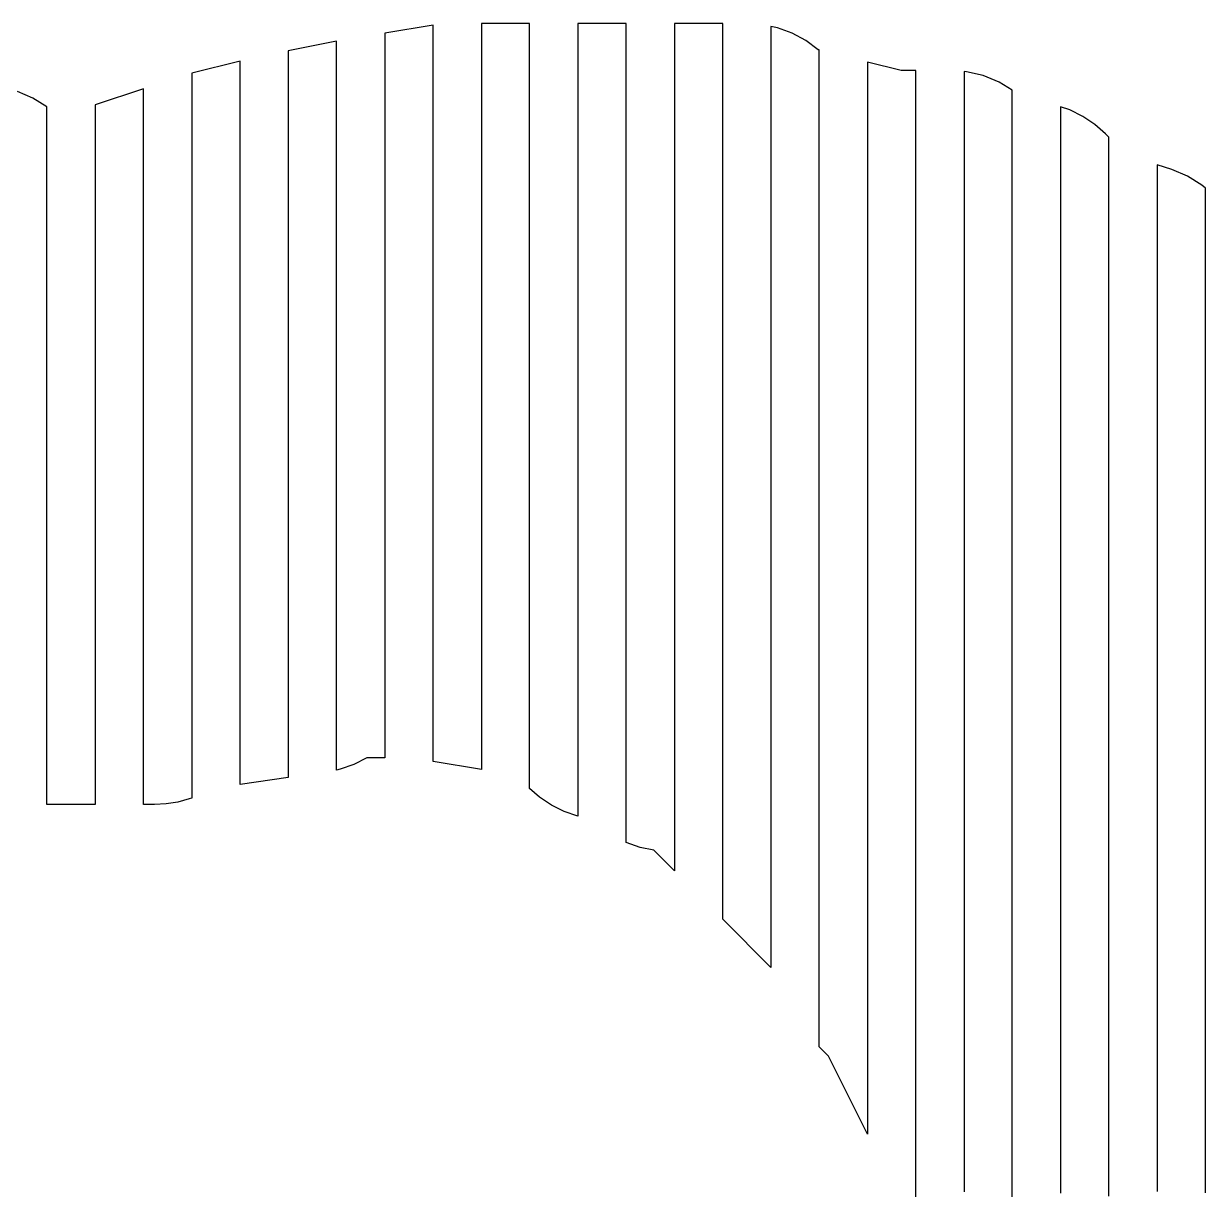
# Model space of a CAD drawing. Header units: metres. Extents: x -6 to 1890, y -8 to 898.
# Drawn here: x 1391.6 to 1489.6, y 768.2 to 864.8 of the extents above; entities that cross this region are included whole.
import ezdxf

# ---------------------------------------------------------------- set-up
doc = ezdxf.new("R2010")
doc.units = ezdxf.units.M
doc.layers.add('PASSADAS_COMPLETAS', color=1, linetype='CONTINUOUS')
doc.layers.add('PECAS_2D', color=3, linetype='CONTINUOUS')

msp = doc.modelspace()

# ---------------------------------------------------------------- linework, layer by layer
at = {"layer": 'PASSADAS_COMPLETAS'}
for points in [[(1465.578, 764.274), (1465.578, 774.584), (1465.578, 775.872), (1465.578, 777.161), (1465.578, 778.45), (1465.578, 779.739), (1465.578, 781.027), (1465.578, 783.605), (1465.578, 784.893), (1465.578, 786.182), (1465.578, 787.471), (1465.578, 791.337), (1465.578, 795.203), (1465.578, 796.492), (1465.578, 797.781), (1465.578, 800.358), (1465.578, 801.647), (1465.578, 804.224), (1465.578, 806.802), (1465.578, 808.091), (1465.578, 810.668), (1465.578, 811.957), (1465.578, 813.246), (1465.578, 815.823), (1465.578, 817.112), (1465.578, 818.401), (1465.578, 819.689), (1465.578, 820.978), (1465.578, 823.555), (1465.578, 824.844), (1465.578, 827.422), (1465.578, 828.71), (1465.578, 829.999), (1465.578, 831.288), (1465.578, 833.865), (1465.578, 836.443), (1465.578, 840.309), (1465.578, 842.886), (1465.578, 845.464), (1465.578, 848.041), (1465.578, 850.619), (1465.578, 853.196), (1465.578, 854.485), (1465.578, 855.774), (1465.578, 860.929), (1464.354, 860.929), (1461.578, 861.623), (1461.578, 856.47), (1461.578, 855.182), (1461.578, 852.606), (1461.578, 850.03), (1461.578, 847.454), (1461.578, 844.878), (1461.578, 842.302), (1461.578, 839.726), (1461.578, 835.861), (1461.578, 833.285), (1461.578, 830.709), (1461.578, 829.421), (1461.578, 828.133), (1461.578, 826.845), (1461.578, 825.557), (1461.578, 824.269), (1461.578, 822.981), (1461.578, 820.405), (1461.578, 819.116), (1461.578, 817.828), (1461.578, 816.54), (1461.578, 815.252), (1461.578, 813.964), (1461.578, 811.388), (1461.578, 810.1), (1461.578, 807.524), (1461.578, 804.948), (1461.578, 802.372), (1461.578, 801.084), (1461.578, 797.219), (1461.578, 794.643), (1461.578, 793.355), (1461.578, 792.067), (1461.578, 790.779), (1461.578, 789.491), (1461.578, 788.203), (1461.578, 786.915), (1461.578, 785.627), (1461.578, 784.339), (1461.578, 783.051), (1461.578, 772.746), (1458.34, 779.223), (1457.578, 779.984), (1457.578, 790.314), (1457.578, 791.605), (1457.578, 792.897), (1457.578, 794.188), (1457.578, 796.77), (1457.578, 798.061), (1457.578, 800.644), (1457.578, 801.935), (1457.578, 803.226), (1457.578, 804.518), (1457.578, 805.809), (1457.578, 808.391), (1457.578, 809.682), (1457.578, 810.974), (1457.578, 813.556), (1457.578, 814.847), (1457.578, 816.139), (1457.578, 818.721), (1457.578, 820.012), (1457.578, 822.595), (1457.578, 823.886), (1457.578, 826.468), (1457.578, 827.76), (1457.578, 829.051), (1457.578, 830.342), (1457.578, 832.924), (1457.578, 834.216), (1457.578, 835.507), (1457.578, 836.798), (1457.578, 838.089), (1457.578, 840.672), (1457.578, 843.254), (1457.578, 845.837), (1457.578, 848.419), (1457.578, 851.002), (1457.578, 853.584), (1457.578, 856.167), (1457.578, 857.458), (1457.578, 862.623), (1457.488, 862.645), (1456.467, 863.396), (1455.334, 864.005), (1454.121, 864.45), (1453.578, 864.566), (1453.578, 858.066), (1453.578, 856.766), (1453.578, 854.167), (1453.578, 851.567), (1453.578, 848.967), (1453.578, 846.367), (1453.578, 843.767), (1453.578, 841.167), (1453.578, 839.867), (1453.578, 837.267), (1453.578, 835.967), (1453.578, 834.667), (1453.578, 832.068), (1453.578, 829.468), (1453.578, 828.168), (1453.578, 825.568), (1453.578, 824.268), (1453.578, 822.968), (1453.578, 821.668), (1453.578, 817.768), (1453.578, 816.468), (1453.578, 815.168), (1453.578, 813.868), (1453.578, 812.568), (1453.578, 811.268), (1453.578, 809.969), (1453.578, 808.669), (1453.578, 806.069), (1453.578, 804.769), (1453.578, 802.169), (1453.578, 799.569), (1453.578, 798.269), (1453.578, 796.969), (1453.578, 795.669), (1453.578, 794.369), (1453.578, 786.57), (1449.578, 790.57), (1449.578, 798.384), (1449.578, 799.686), (1449.578, 800.989), (1449.578, 802.291), (1449.578, 803.594), (1449.578, 804.896), (1449.578, 806.198), (1449.578, 807.501), (1449.578, 808.803), (1449.578, 811.408), (1449.578, 812.71), (1449.578, 815.315), (1449.578, 816.618), (1449.578, 819.222), (1449.578, 820.525), (1449.578, 821.827), (1449.578, 823.13), (1449.578, 824.432), (1449.578, 825.734), (1449.578, 827.037), (1449.578, 828.339), (1449.578, 829.642), (1449.578, 830.944), (1449.578, 832.246), (1449.578, 833.549), (1449.578, 834.851), (1449.578, 836.154), (1449.578, 837.456), (1449.578, 838.758), (1449.578, 840.061), (1449.578, 841.363), (1449.578, 843.968), (1449.578, 847.875), (1449.578, 850.48), (1449.578, 853.085), (1449.578, 855.69), (1449.578, 856.992), (1449.578, 858.295), (1449.578, 864.807), (1445.578, 864.807), (1445.578, 858.303), (1445.578, 854.401), (1445.578, 851.8), (1445.578, 849.198), (1445.578, 846.597), (1445.578, 843.996), (1445.578, 842.695), (1445.578, 841.394), (1445.578, 840.094), (1445.578, 838.793), (1445.578, 837.492), (1445.578, 836.191), (1445.578, 834.891), (1445.578, 833.59), (1445.578, 832.289), (1445.578, 829.688), (1445.578, 827.087), (1445.578, 825.786), (1445.578, 824.485), (1445.578, 823.185), (1445.578, 821.884), (1445.578, 820.583), (1445.578, 819.283), (1445.578, 817.982), (1445.578, 815.38), (1445.578, 814.08), (1445.578, 811.478), (1445.578, 810.178), (1445.578, 808.877), (1445.578, 807.576), (1445.578, 806.276), (1445.578, 804.975), (1445.578, 803.674), (1445.578, 802.374), (1445.578, 801.073), (1445.578, 794.57), (1443.863, 796.284), (1442.724, 796.52), (1441.578, 796.922), (1441.578, 802.144), (1441.578, 803.449), (1441.578, 804.755), (1441.578, 806.06), (1441.578, 807.366), (1441.578, 808.671), (1441.578, 809.977), (1441.578, 811.282), (1441.578, 812.588), (1441.578, 813.893), (1441.578, 815.199), (1441.578, 816.504), (1441.578, 817.81), (1441.578, 819.115), (1441.578, 820.421), (1441.578, 823.031), (1441.578, 824.337), (1441.578, 826.948), (1441.578, 828.253), (1441.578, 829.559), (1441.578, 830.864), (1441.578, 832.17), (1441.578, 833.475), (1441.578, 834.781), (1441.578, 836.086), (1441.578, 837.392), (1441.578, 838.697), (1441.578, 840.003), (1441.578, 841.308), (1441.578, 843.919), (1441.578, 845.224), (1441.578, 847.835), (1441.578, 850.446), (1441.578, 853.057), (1441.578, 855.668), (1441.578, 858.279), (1441.578, 859.585), (1441.578, 864.807), (1437.578, 864.807), (1437.578, 859.653), (1437.578, 858.365), (1437.578, 857.076), (1437.578, 854.5), (1437.578, 851.923), (1437.578, 848.058), (1437.578, 845.481), (1437.578, 844.193), (1437.578, 842.905), (1437.578, 841.616), (1437.578, 840.328), (1437.578, 839.04), (1437.578, 837.751), (1437.578, 836.463), (1437.578, 835.174), (1437.578, 833.886), (1437.578, 832.598), (1437.578, 830.021), (1437.578, 828.733), (1437.578, 826.156), (1437.578, 824.868), (1437.578, 822.291), (1437.578, 821.003), (1437.578, 818.426), (1437.578, 817.138), (1437.578, 815.849), (1437.578, 813.273), (1437.578, 811.984), (1437.578, 810.696), (1437.578, 809.407), (1437.578, 808.119), (1437.578, 806.831), (1437.578, 805.542), (1437.578, 804.254), (1437.578, 799.101), (1436.441, 799.491), (1435.382, 800.019), (1434.405, 800.677), (1433.578, 801.405), (1433.578, 805.286), (1433.578, 806.58), (1433.578, 807.874), (1433.578, 809.168), (1433.578, 810.462), (1433.578, 811.756), (1433.578, 813.05), (1433.578, 815.638), (1433.578, 816.932), (1433.578, 819.519), (1433.578, 823.401), (1433.578, 825.989), (1433.578, 827.283), (1433.578, 828.577), (1433.578, 829.871), (1433.578, 831.165), (1433.578, 832.459), (1433.578, 833.753), (1433.578, 835.047), (1433.578, 836.34), (1433.578, 837.634), (1433.578, 838.928), (1433.578, 840.222), (1433.578, 841.516), (1433.578, 842.81), (1433.578, 844.104), (1433.578, 846.692), (1433.578, 849.28), (1433.578, 851.867), (1433.578, 854.455), (1433.578, 857.043), (1433.578, 858.337), (1433.578, 859.631), (1433.578, 864.807), (1429.578, 864.807), (1429.578, 858.365), (1429.578, 857.077), (1429.578, 855.789), (1429.578, 854.501), (1429.578, 851.924), (1429.578, 849.348), (1429.578, 845.483), (1429.578, 844.195), (1429.578, 842.906), (1429.578, 841.618), (1429.578, 840.33), (1429.578, 839.042), (1429.578, 836.465), (1429.578, 835.177), (1429.578, 833.889), (1429.578, 831.312), (1429.578, 830.024), (1429.578, 828.736), (1429.578, 827.448), (1429.578, 824.871), (1429.578, 823.583), (1429.578, 821.006), (1429.578, 818.43), (1429.578, 815.854), (1429.578, 814.565), (1429.578, 813.277), (1429.578, 811.989), (1429.578, 810.701), (1429.578, 809.412), (1429.578, 808.124), (1429.578, 806.836), (1429.578, 802.971), (1425.578, 803.638), (1425.578, 807.534), (1425.578, 808.833), (1425.578, 810.132), (1425.578, 811.431), (1425.578, 812.73), (1425.578, 814.029), (1425.578, 815.328), (1425.578, 816.627), (1425.578, 817.926), (1425.578, 819.224), (1425.578, 821.822), (1425.578, 823.121), (1425.578, 824.42), (1425.578, 825.719), (1425.578, 827.018), (1425.578, 828.317), (1425.578, 829.616), (1425.578, 830.914), (1425.578, 832.213), (1425.578, 833.512), (1425.578, 834.811), (1425.578, 836.11), (1425.578, 838.708), (1425.578, 840.007), (1425.578, 841.306), (1425.578, 842.604), (1425.578, 843.903), (1425.578, 845.202), (1425.578, 846.501), (1425.578, 847.8), (1425.578, 850.398), (1425.578, 852.996), (1425.578, 854.294), (1425.578, 855.593), (1425.578, 856.892), (1425.578, 858.191), (1425.578, 864.686), (1421.578, 864.022), (1421.578, 857.492), (1421.578, 856.186), (1421.578, 854.88), (1421.578, 853.575), (1421.578, 852.269), (1421.578, 849.657), (1421.578, 847.045), (1421.578, 845.739), (1421.578, 844.433), (1421.578, 843.127), (1421.578, 841.821), (1421.578, 840.516), (1421.578, 839.21), (1421.578, 837.904), (1421.578, 836.598), (1421.578, 835.292), (1421.578, 833.986), (1421.578, 832.68), (1421.578, 831.374), (1421.578, 830.068), (1421.578, 828.763), (1421.578, 827.457), (1421.578, 826.151), (1421.578, 824.845), (1421.578, 823.539), (1421.578, 822.233), (1421.578, 820.927), (1421.578, 819.621), (1421.578, 818.315), (1421.578, 817.009), (1421.578, 815.703), (1421.578, 814.398), (1421.578, 813.092), (1421.578, 811.786), (1421.578, 810.48), (1421.578, 809.174), (1421.578, 807.868), (1421.578, 803.95), (1420.082, 803.95), (1419.011, 803.402), (1417.871, 802.998), (1417.578, 802.936), (1417.578, 806.792), (1417.578, 808.078), (1417.578, 809.363), (1417.578, 810.649), (1417.578, 811.934), (1417.578, 813.219), (1417.578, 814.505), (1417.578, 815.79), (1417.578, 817.076), (1417.578, 818.361), (1417.578, 819.647), (1417.578, 820.932), (1417.578, 822.218), (1417.578, 823.503), (1417.578, 824.788), (1417.578, 827.359), (1417.578, 828.645), (1417.578, 829.93), (1417.578, 831.216), (1417.578, 832.501), (1417.578, 833.786), (1417.578, 835.072), (1417.578, 836.357), (1417.578, 837.643), (1417.578, 838.928), (1417.578, 840.214), (1417.578, 841.499), (1417.578, 842.785), (1417.578, 844.07), (1417.578, 845.355), (1417.578, 846.641), (1417.578, 847.926), (1417.578, 850.497), (1417.578, 851.783), (1417.578, 853.068), (1417.578, 854.353), (1417.578, 855.639), (1417.578, 856.924), (1417.578, 863.352), (1413.578, 862.553), (1413.578, 856.143), (1413.578, 854.862), (1413.578, 853.58), (1413.578, 852.298), (1413.578, 851.016), (1413.578, 848.452), (1413.578, 847.17), (1413.578, 845.888), (1413.578, 844.606), (1413.578, 843.325), (1413.578, 842.043), (1413.578, 839.479), (1413.578, 838.197), (1413.578, 836.915), (1413.578, 835.633), (1413.578, 834.351), (1413.578, 833.069), (1413.578, 831.788), (1413.578, 830.506), (1413.578, 829.224), (1413.578, 826.66), (1413.578, 824.096), (1413.578, 820.251), (1413.578, 818.969), (1413.578, 817.687), (1413.578, 816.405), (1413.578, 815.123), (1413.578, 813.841), (1413.578, 812.559), (1413.578, 811.277), (1413.578, 809.995), (1413.578, 808.714), (1413.578, 807.432), (1413.578, 802.304), (1409.578, 801.733), (1409.578, 806.946), (1409.578, 808.25), (1409.578, 809.553), (1409.578, 810.857), (1409.578, 812.16), (1409.578, 813.464), (1409.578, 814.767), (1409.578, 817.374), (1409.578, 819.981), (1409.578, 821.284), (1409.578, 823.891), (1409.578, 826.498), (1409.578, 827.801), (1409.578, 829.105), (1409.578, 830.408), (1409.578, 831.712), (1409.578, 833.015), (1409.578, 834.318), (1409.578, 835.622), (1409.578, 836.925), (1409.578, 838.229), (1409.578, 839.532), (1409.578, 842.139), (1409.578, 843.443), (1409.578, 844.746), (1409.578, 846.049), (1409.578, 847.353), (1409.578, 848.656), (1409.578, 849.96), (1409.578, 851.263), (1409.578, 852.567), (1409.578, 853.87), (1409.578, 855.173), (1409.578, 861.69), (1405.578, 860.69), (1405.578, 854.16), (1405.578, 852.854), (1405.578, 851.548), (1405.578, 850.242), (1405.578, 848.936), (1405.578, 847.63), (1405.578, 846.324), (1405.578, 845.018), (1405.578, 843.712), (1405.578, 842.406), (1405.578, 841.1), (1405.578, 839.794), (1405.578, 838.488), (1405.578, 835.876), (1405.578, 834.57), (1405.578, 833.264), (1405.578, 831.958), (1405.578, 830.652), (1405.578, 829.346), (1405.578, 828.04), (1405.578, 826.734), (1405.578, 825.427), (1405.578, 824.121), (1405.578, 821.509), (1405.578, 820.203), (1405.578, 817.591), (1405.578, 814.979), (1405.578, 813.673), (1405.578, 812.367), (1405.578, 811.061), (1405.578, 809.755), (1405.578, 808.449), (1405.578, 807.143), (1405.578, 805.837), (1405.578, 800.613), (1405.358, 800.54), (1404.419, 800.281), (1403.454, 800.125), (1402.481, 800.073), (1401.578, 800.073), (1401.578, 803.942), (1401.578, 805.231), (1401.578, 806.521), (1401.578, 807.811), (1401.578, 809.1), (1401.578, 810.39), (1401.578, 811.68), (1401.578, 812.969), (1401.578, 814.259), (1401.578, 815.548), (1401.578, 816.838), (1401.578, 818.128), (1401.578, 819.417), (1401.578, 820.707), (1401.578, 821.997), (1401.578, 824.576), (1401.578, 825.866), (1401.578, 827.155), (1401.578, 828.445), (1401.578, 831.024), (1401.578, 832.314), (1401.578, 834.893), (1401.578, 836.183), (1401.578, 837.473), (1401.578, 838.762), (1401.578, 840.052), (1401.578, 841.341), (1401.578, 842.631), (1401.578, 843.921), (1401.578, 845.21), (1401.578, 846.5), (1401.578, 847.79), (1401.578, 849.079), (1401.578, 850.369), (1401.578, 851.659), (1401.578, 852.948), (1401.578, 859.397), (1397.578, 858.063), (1397.578, 851.62), (1397.578, 850.331), (1397.578, 849.042), (1397.578, 847.754), (1397.578, 846.465), (1397.578, 845.176), (1397.578, 843.888), (1397.578, 842.599), (1397.578, 841.31), (1397.578, 840.022), (1397.578, 838.733), (1397.578, 837.444), (1397.578, 836.156), (1397.578, 834.867), (1397.578, 833.578), (1397.578, 832.29), (1397.578, 831.001), (1397.578, 829.712), (1397.578, 828.424), (1397.578, 825.846), (1397.578, 823.269), (1397.578, 821.98), (1397.578, 819.403), (1397.578, 816.825), (1397.578, 814.248), (1397.578, 811.671), (1397.578, 810.382), (1397.578, 809.093), (1397.578, 807.805), (1397.578, 806.516), (1397.578, 805.227), (1397.578, 803.939), (1397.578, 800.073), (1393.578, 800.073), (1393.578, 803.929), (1393.578, 805.215), (1393.578, 806.5), (1393.578, 807.786), (1393.578, 809.071), (1393.578, 810.357), (1393.578, 811.642), (1393.578, 812.928), (1393.578, 814.213), (1393.578, 815.499), (1393.578, 816.784), (1393.578, 818.07), (1393.578, 820.641), (1393.578, 821.926), (1393.578, 823.212), (1393.578, 824.497), (1393.578, 825.783), (1393.578, 827.069), (1393.578, 828.354), (1393.578, 829.64), (1393.578, 830.925), (1393.578, 832.211), (1393.578, 833.496), (1393.578, 834.782), (1393.578, 837.353), (1393.578, 838.638), (1393.578, 841.209), (1393.578, 842.495), (1393.578, 843.78), (1393.578, 845.066), (1393.578, 846.351), (1393.578, 847.637), (1393.578, 848.922), (1393.578, 850.208), (1393.578, 857.921), (1392.398, 858.642), (1391.14, 859.169)], [(1473.578, 766.536), (1473.578, 769.113), (1473.578, 770.401), (1473.578, 771.69), (1473.578, 772.978), (1473.578, 774.267), (1473.578, 775.555), (1473.578, 778.132), (1473.578, 780.709), (1473.578, 781.997), (1473.578, 783.286), (1473.578, 787.151), (1473.578, 788.439), (1473.578, 789.728), (1473.578, 792.305), (1473.578, 794.882), (1473.578, 796.17), (1473.578, 798.747), (1473.578, 801.324), (1473.578, 803.901), (1473.578, 806.477), (1473.578, 807.766), (1473.578, 809.054), (1473.578, 811.631), (1473.578, 812.92), (1473.578, 815.497), (1473.578, 816.785), (1473.578, 818.073), (1473.578, 820.65), (1473.578, 821.939), (1473.578, 824.516), (1473.578, 825.804), (1473.578, 827.092), (1473.578, 828.381), (1473.578, 830.958), (1473.578, 834.823), (1473.578, 837.4), (1473.578, 839.977), (1473.578, 842.554), (1473.578, 845.13), (1473.578, 847.707), (1473.578, 851.573), (1473.578, 852.861), (1473.578, 859.303), (1472.482, 859.964), (1471.164, 860.5), (1469.788, 860.823), (1469.578, 860.839), (1469.578, 854.39), (1469.578, 853.1), (1469.578, 850.52), (1469.578, 847.94), (1469.578, 845.36), (1469.578, 842.781), (1469.578, 838.911), (1469.578, 836.331), (1469.578, 833.752), (1469.578, 831.172), (1469.578, 828.592), (1469.578, 824.722), (1469.578, 822.143), (1469.578, 819.563), (1469.578, 816.983), (1469.578, 814.403), (1469.578, 813.114), (1469.578, 811.824), (1469.578, 809.244), (1469.578, 806.664), (1469.578, 804.084), (1469.578, 802.795), (1469.578, 801.505), (1469.578, 800.215), (1469.578, 796.345), (1469.578, 792.476), (1469.578, 789.896), (1469.578, 787.316), (1469.578, 786.026), (1469.578, 782.157), (1469.578, 780.867), (1469.578, 779.577), (1469.578, 778.287), (1469.578, 776.997), (1469.578, 775.707), (1469.578, 774.417), (1469.578, 773.127), (1469.578, 771.838), (1469.578, 770.548), (1469.578, 769.258), (1469.578, 767.968)], [(1481.578, 767.623), (1481.578, 768.914), (1481.578, 770.205), (1481.578, 771.496), (1481.578, 772.787), (1481.578, 774.078), (1481.578, 775.369), (1481.578, 776.659), (1481.578, 777.95), (1481.578, 779.241), (1481.578, 780.532), (1481.578, 784.405), (1481.578, 785.695), (1481.578, 786.986), (1481.578, 788.277), (1481.578, 789.568), (1481.578, 790.859), (1481.578, 794.731), (1481.578, 796.022), (1481.578, 799.895), (1481.578, 801.186), (1481.578, 805.058), (1481.578, 806.349), (1481.578, 807.64), (1481.578, 810.222), (1481.578, 811.513), (1481.578, 812.803), (1481.578, 815.385), (1481.578, 816.676), (1481.578, 819.258), (1481.578, 821.839), (1481.578, 825.712), (1481.578, 829.585), (1481.578, 832.166), (1481.578, 834.748), (1481.578, 837.33), (1481.578, 839.911), (1481.578, 842.493), (1481.578, 845.075), (1481.578, 847.657), (1481.578, 848.948), (1481.578, 855.402), (1481.302, 855.678), (1480.42, 856.453), (1479.429, 857.117), (1478.349, 857.651), (1477.578, 857.912), (1477.578, 850.192), (1477.578, 845.046), (1477.578, 842.472), (1477.578, 839.899), (1477.578, 837.326), (1477.578, 834.753), (1477.578, 832.179), (1477.578, 829.606), (1477.578, 827.033), (1477.578, 824.459), (1477.578, 821.886), (1477.578, 820.599), (1477.578, 818.026), (1477.578, 815.453), (1477.578, 812.88), (1477.578, 811.593), (1477.578, 810.306), (1477.578, 807.733), (1477.578, 806.446), (1477.578, 803.873), (1477.578, 802.586), (1477.578, 801.3), (1477.578, 798.727), (1477.578, 797.44), (1477.578, 796.153), (1477.578, 794.867), (1477.578, 788.433), (1477.578, 783.287), (1477.578, 782), (1477.578, 780.714), (1477.578, 779.427), (1477.578, 778.14), (1477.578, 775.567), (1477.578, 774.28), (1477.578, 772.994), (1477.578, 771.707), (1477.578, 770.421), (1477.578, 769.134), (1477.578, 767.847)], [(1489.578, 767.88), (1489.578, 769.182), (1489.578, 771.784), (1489.578, 773.086), (1489.578, 774.387), (1489.578, 776.99), (1489.578, 778.291), (1489.578, 779.593), (1489.578, 780.894), (1489.578, 782.195), (1489.578, 783.497), (1489.578, 784.798), (1489.578, 786.1), (1489.578, 787.401), (1489.578, 788.702), (1489.578, 790.004), (1489.578, 792.607), (1489.578, 796.511), (1489.578, 797.812), (1489.578, 800.415), (1489.578, 801.716), (1489.578, 805.62), (1489.578, 808.223), (1489.578, 810.826), (1489.578, 813.429), (1489.578, 817.333), (1489.578, 819.936), (1489.578, 822.538), (1489.578, 825.141), (1489.578, 827.744), (1489.578, 830.347), (1489.578, 832.949), (1489.578, 835.552), (1489.578, 838.155), (1489.578, 840.758), (1489.578, 842.059), (1489.578, 843.361), (1489.578, 851.169), (1489.285, 851.42), (1488.085, 852.161), (1486.793, 852.706), (1485.578, 853.111), (1485.578, 846.663), (1485.578, 845.373), (1485.578, 842.794), (1485.578, 840.215), (1485.578, 837.636), (1485.578, 835.057), (1485.578, 832.477), (1485.578, 829.898), (1485.578, 827.319), (1485.578, 824.74), (1485.578, 819.581), (1485.578, 815.712), (1485.578, 813.133), (1485.578, 810.554), (1485.578, 809.264), (1485.578, 806.685), (1485.578, 805.396), (1485.578, 804.106), (1485.578, 801.527), (1485.578, 797.658), (1485.578, 796.368), (1485.578, 792.499), (1485.578, 791.21), (1485.578, 787.341), (1485.578, 786.051), (1485.578, 783.472), (1485.578, 782.183), (1485.578, 779.603), (1485.578, 778.314), (1485.578, 777.024), (1485.578, 775.734), (1485.578, 774.445), (1485.578, 773.155), (1485.578, 771.866), (1485.578, 770.576), (1485.578, 769.286), (1485.578, 767.997)]]:
    msp.add_lwpolyline(points, dxfattribs=at)
at = {"layer": 'PECAS_2D'}
for points in [[(1465.578, 764.274), (1465.578, 774.584), (1465.578, 775.872), (1465.578, 777.161), (1465.578, 778.45), (1465.578, 779.739), (1465.578, 781.027), (1465.578, 783.605), (1465.578, 784.893), (1465.578, 786.182), (1465.578, 787.471), (1465.578, 791.337), (1465.578, 795.203), (1465.578, 796.492), (1465.578, 797.781), (1465.578, 800.358), (1465.578, 801.647), (1465.578, 804.224), (1465.578, 806.802), (1465.578, 808.091), (1465.578, 810.668), (1465.578, 811.957), (1465.578, 813.246), (1465.578, 815.823), (1465.578, 817.112), (1465.578, 818.401), (1465.578, 819.689), (1465.578, 820.978), (1465.578, 823.555), (1465.578, 824.844), (1465.578, 827.422), (1465.578, 828.71), (1465.578, 829.999), (1465.578, 831.288), (1465.578, 833.865), (1465.578, 836.443), (1465.578, 840.309), (1465.578, 842.886), (1465.578, 845.464), (1465.578, 848.041), (1465.578, 850.619), (1465.578, 853.196), (1465.578, 854.485), (1465.578, 855.774), (1465.578, 860.929), (1464.354, 860.929), (1461.578, 861.623), (1461.578, 856.47), (1461.578, 855.182), (1461.578, 852.606), (1461.578, 850.03), (1461.578, 847.454), (1461.578, 844.878), (1461.578, 842.302), (1461.578, 839.726), (1461.578, 835.861), (1461.578, 833.285), (1461.578, 830.709), (1461.578, 829.421), (1461.578, 828.133), (1461.578, 826.845), (1461.578, 825.557), (1461.578, 824.269), (1461.578, 822.981), (1461.578, 820.405), (1461.578, 819.116), (1461.578, 817.828), (1461.578, 816.54), (1461.578, 815.252), (1461.578, 813.964), (1461.578, 811.388), (1461.578, 810.1), (1461.578, 807.524), (1461.578, 804.948), (1461.578, 802.372), (1461.578, 801.084), (1461.578, 797.219), (1461.578, 794.643), (1461.578, 793.355), (1461.578, 792.067), (1461.578, 790.779), (1461.578, 789.491), (1461.578, 788.203), (1461.578, 786.915), (1461.578, 785.627), (1461.578, 784.339), (1461.578, 783.051), (1461.578, 772.746), (1458.34, 779.223), (1457.578, 779.984), (1457.578, 790.314), (1457.578, 791.605), (1457.578, 792.897), (1457.578, 794.188), (1457.578, 796.77), (1457.578, 798.061), (1457.578, 800.644), (1457.578, 801.935), (1457.578, 803.226), (1457.578, 804.518), (1457.578, 805.809), (1457.578, 808.391), (1457.578, 809.682), (1457.578, 810.974), (1457.578, 813.556), (1457.578, 814.847), (1457.578, 816.139), (1457.578, 818.721), (1457.578, 820.012), (1457.578, 822.595), (1457.578, 823.886), (1457.578, 826.468), (1457.578, 827.76), (1457.578, 829.051), (1457.578, 830.342), (1457.578, 832.924), (1457.578, 834.216), (1457.578, 835.507), (1457.578, 836.798), (1457.578, 838.089), (1457.578, 840.672), (1457.578, 843.254), (1457.578, 845.837), (1457.578, 848.419), (1457.578, 851.002), (1457.578, 853.584), (1457.578, 856.167), (1457.578, 857.458), (1457.578, 862.623), (1457.488, 862.645), (1456.467, 863.396), (1455.334, 864.005), (1454.121, 864.45), (1453.578, 864.566), (1453.578, 858.066), (1453.578, 856.766), (1453.578, 854.167), (1453.578, 851.567), (1453.578, 848.967), (1453.578, 846.367), (1453.578, 843.767), (1453.578, 841.167), (1453.578, 839.867), (1453.578, 837.267), (1453.578, 835.967), (1453.578, 834.667), (1453.578, 832.068), (1453.578, 829.468), (1453.578, 828.168), (1453.578, 825.568), (1453.578, 824.268), (1453.578, 822.968), (1453.578, 821.668), (1453.578, 817.768), (1453.578, 816.468), (1453.578, 815.168), (1453.578, 813.868), (1453.578, 812.568), (1453.578, 811.268), (1453.578, 809.969), (1453.578, 808.669), (1453.578, 806.069), (1453.578, 804.769), (1453.578, 802.169), (1453.578, 799.569), (1453.578, 798.269), (1453.578, 796.969), (1453.578, 795.669), (1453.578, 794.369), (1453.578, 786.57), (1449.578, 790.57), (1449.578, 798.384), (1449.578, 799.686), (1449.578, 800.989), (1449.578, 802.291), (1449.578, 803.594), (1449.578, 804.896), (1449.578, 806.198), (1449.578, 807.501), (1449.578, 808.803), (1449.578, 811.408), (1449.578, 812.71), (1449.578, 815.315), (1449.578, 816.618), (1449.578, 819.222), (1449.578, 820.525), (1449.578, 821.827), (1449.578, 823.13), (1449.578, 824.432), (1449.578, 825.734), (1449.578, 827.037), (1449.578, 828.339), (1449.578, 829.642), (1449.578, 830.944), (1449.578, 832.246), (1449.578, 833.549), (1449.578, 834.851), (1449.578, 836.154), (1449.578, 837.456), (1449.578, 838.758), (1449.578, 840.061), (1449.578, 841.363), (1449.578, 843.968), (1449.578, 847.875), (1449.578, 850.48), (1449.578, 853.085), (1449.578, 855.69), (1449.578, 856.992), (1449.578, 858.295), (1449.578, 864.807), (1445.578, 864.807), (1445.578, 858.303), (1445.578, 854.401), (1445.578, 851.8), (1445.578, 849.198), (1445.578, 846.597), (1445.578, 843.996), (1445.578, 842.695), (1445.578, 841.394), (1445.578, 840.094), (1445.578, 838.793), (1445.578, 837.492), (1445.578, 836.191), (1445.578, 834.891), (1445.578, 833.59), (1445.578, 832.289), (1445.578, 829.688), (1445.578, 827.087), (1445.578, 825.786), (1445.578, 824.485), (1445.578, 823.185), (1445.578, 821.884), (1445.578, 820.583), (1445.578, 819.283), (1445.578, 817.982), (1445.578, 815.38), (1445.578, 814.08), (1445.578, 811.478), (1445.578, 810.178), (1445.578, 808.877), (1445.578, 807.576), (1445.578, 806.276), (1445.578, 804.975), (1445.578, 803.674), (1445.578, 802.374), (1445.578, 801.073), (1445.578, 794.57), (1443.863, 796.284), (1442.724, 796.52), (1441.578, 796.922), (1441.578, 802.144), (1441.578, 803.449), (1441.578, 804.755), (1441.578, 806.06), (1441.578, 807.366), (1441.578, 808.671), (1441.578, 809.977), (1441.578, 811.282), (1441.578, 812.588), (1441.578, 813.893), (1441.578, 815.199), (1441.578, 816.504), (1441.578, 817.81), (1441.578, 819.115), (1441.578, 820.421), (1441.578, 823.031), (1441.578, 824.337), (1441.578, 826.948), (1441.578, 828.253), (1441.578, 829.559), (1441.578, 830.864), (1441.578, 832.17), (1441.578, 833.475), (1441.578, 834.781), (1441.578, 836.086), (1441.578, 837.392), (1441.578, 838.697), (1441.578, 840.003), (1441.578, 841.308), (1441.578, 843.919), (1441.578, 845.224), (1441.578, 847.835), (1441.578, 850.446), (1441.578, 853.057), (1441.578, 855.668), (1441.578, 858.279), (1441.578, 859.585), (1441.578, 864.807), (1437.578, 864.807), (1437.578, 859.653), (1437.578, 858.365), (1437.578, 857.076), (1437.578, 854.5), (1437.578, 851.923), (1437.578, 848.058), (1437.578, 845.481), (1437.578, 844.193), (1437.578, 842.905), (1437.578, 841.616), (1437.578, 840.328), (1437.578, 839.04), (1437.578, 837.751), (1437.578, 836.463), (1437.578, 835.174), (1437.578, 833.886), (1437.578, 832.598), (1437.578, 830.021), (1437.578, 828.733), (1437.578, 826.156), (1437.578, 824.868), (1437.578, 822.291), (1437.578, 821.003), (1437.578, 818.426), (1437.578, 817.138), (1437.578, 815.849), (1437.578, 813.273), (1437.578, 811.984), (1437.578, 810.696), (1437.578, 809.407), (1437.578, 808.119), (1437.578, 806.831), (1437.578, 805.542), (1437.578, 804.254), (1437.578, 799.101), (1436.441, 799.491), (1435.382, 800.019), (1434.405, 800.677), (1433.578, 801.405), (1433.578, 805.286), (1433.578, 806.58), (1433.578, 807.874), (1433.578, 809.168), (1433.578, 810.462), (1433.578, 811.756), (1433.578, 813.05), (1433.578, 815.638), (1433.578, 816.932), (1433.578, 819.519), (1433.578, 823.401), (1433.578, 825.989), (1433.578, 827.283), (1433.578, 828.577), (1433.578, 829.871), (1433.578, 831.165), (1433.578, 832.459), (1433.578, 833.753), (1433.578, 835.047), (1433.578, 836.34), (1433.578, 837.634), (1433.578, 838.928), (1433.578, 840.222), (1433.578, 841.516), (1433.578, 842.81), (1433.578, 844.104), (1433.578, 846.692), (1433.578, 849.28), (1433.578, 851.867), (1433.578, 854.455), (1433.578, 857.043), (1433.578, 858.337), (1433.578, 859.631), (1433.578, 864.807), (1429.578, 864.807), (1429.578, 858.365), (1429.578, 857.077), (1429.578, 855.789), (1429.578, 854.501), (1429.578, 851.924), (1429.578, 849.348), (1429.578, 845.483), (1429.578, 844.195), (1429.578, 842.906), (1429.578, 841.618), (1429.578, 840.33), (1429.578, 839.042), (1429.578, 836.465), (1429.578, 835.177), (1429.578, 833.889), (1429.578, 831.312), (1429.578, 830.024), (1429.578, 828.736), (1429.578, 827.448), (1429.578, 824.871), (1429.578, 823.583), (1429.578, 821.006), (1429.578, 818.43), (1429.578, 815.854), (1429.578, 814.565), (1429.578, 813.277), (1429.578, 811.989), (1429.578, 810.701), (1429.578, 809.412), (1429.578, 808.124), (1429.578, 806.836), (1429.578, 802.971), (1425.578, 803.638), (1425.578, 807.534), (1425.578, 808.833), (1425.578, 810.132), (1425.578, 811.431), (1425.578, 812.73), (1425.578, 814.029), (1425.578, 815.328), (1425.578, 816.627), (1425.578, 817.926), (1425.578, 819.224), (1425.578, 821.822), (1425.578, 823.121), (1425.578, 824.42), (1425.578, 825.719), (1425.578, 827.018), (1425.578, 828.317), (1425.578, 829.616), (1425.578, 830.914), (1425.578, 832.213), (1425.578, 833.512), (1425.578, 834.811), (1425.578, 836.11), (1425.578, 838.708), (1425.578, 840.007), (1425.578, 841.306), (1425.578, 842.604), (1425.578, 843.903), (1425.578, 845.202), (1425.578, 846.501), (1425.578, 847.8), (1425.578, 850.398), (1425.578, 852.996), (1425.578, 854.294), (1425.578, 855.593), (1425.578, 856.892), (1425.578, 858.191), (1425.578, 864.686), (1421.578, 864.022), (1421.578, 857.492), (1421.578, 856.186), (1421.578, 854.88), (1421.578, 853.575), (1421.578, 852.269), (1421.578, 849.657), (1421.578, 847.045), (1421.578, 845.739), (1421.578, 844.433), (1421.578, 843.127), (1421.578, 841.821), (1421.578, 840.516), (1421.578, 839.21), (1421.578, 837.904), (1421.578, 836.598), (1421.578, 835.292), (1421.578, 833.986), (1421.578, 832.68), (1421.578, 831.374), (1421.578, 830.068), (1421.578, 828.763), (1421.578, 827.457), (1421.578, 826.151), (1421.578, 824.845), (1421.578, 823.539), (1421.578, 822.233), (1421.578, 820.927), (1421.578, 819.621), (1421.578, 818.315), (1421.578, 817.009), (1421.578, 815.703), (1421.578, 814.398), (1421.578, 813.092), (1421.578, 811.786), (1421.578, 810.48), (1421.578, 809.174), (1421.578, 807.868), (1421.578, 803.95), (1420.082, 803.95), (1419.011, 803.402), (1417.871, 802.998), (1417.578, 802.936), (1417.578, 806.792), (1417.578, 808.078), (1417.578, 809.363), (1417.578, 810.649), (1417.578, 811.934), (1417.578, 813.219), (1417.578, 814.505), (1417.578, 815.79), (1417.578, 817.076), (1417.578, 818.361), (1417.578, 819.647), (1417.578, 820.932), (1417.578, 822.218), (1417.578, 823.503), (1417.578, 824.788), (1417.578, 827.359), (1417.578, 828.645), (1417.578, 829.93), (1417.578, 831.216), (1417.578, 832.501), (1417.578, 833.786), (1417.578, 835.072), (1417.578, 836.357), (1417.578, 837.643), (1417.578, 838.928), (1417.578, 840.214), (1417.578, 841.499), (1417.578, 842.785), (1417.578, 844.07), (1417.578, 845.355), (1417.578, 846.641), (1417.578, 847.926), (1417.578, 850.497), (1417.578, 851.783), (1417.578, 853.068), (1417.578, 854.353), (1417.578, 855.639), (1417.578, 856.924), (1417.578, 863.352), (1413.578, 862.553), (1413.578, 856.143), (1413.578, 854.862), (1413.578, 853.58), (1413.578, 852.298), (1413.578, 851.016), (1413.578, 848.452), (1413.578, 847.17), (1413.578, 845.888), (1413.578, 844.606), (1413.578, 843.325), (1413.578, 842.043), (1413.578, 839.479), (1413.578, 838.197), (1413.578, 836.915), (1413.578, 835.633), (1413.578, 834.351), (1413.578, 833.069), (1413.578, 831.788), (1413.578, 830.506), (1413.578, 829.224), (1413.578, 826.66), (1413.578, 824.096), (1413.578, 820.251), (1413.578, 818.969), (1413.578, 817.687), (1413.578, 816.405), (1413.578, 815.123), (1413.578, 813.841), (1413.578, 812.559), (1413.578, 811.277), (1413.578, 809.995), (1413.578, 808.714), (1413.578, 807.432), (1413.578, 802.304), (1409.578, 801.733), (1409.578, 806.946), (1409.578, 808.25), (1409.578, 809.553), (1409.578, 810.857), (1409.578, 812.16), (1409.578, 813.464), (1409.578, 814.767), (1409.578, 817.374), (1409.578, 819.981), (1409.578, 821.284), (1409.578, 823.891), (1409.578, 826.498), (1409.578, 827.801), (1409.578, 829.105), (1409.578, 830.408), (1409.578, 831.712), (1409.578, 833.015), (1409.578, 834.318), (1409.578, 835.622), (1409.578, 836.925), (1409.578, 838.229), (1409.578, 839.532), (1409.578, 842.139), (1409.578, 843.443), (1409.578, 844.746), (1409.578, 846.049), (1409.578, 847.353), (1409.578, 848.656), (1409.578, 849.96), (1409.578, 851.263), (1409.578, 852.567), (1409.578, 853.87), (1409.578, 855.173), (1409.578, 861.69), (1405.578, 860.69), (1405.578, 854.16), (1405.578, 852.854), (1405.578, 851.548), (1405.578, 850.242), (1405.578, 848.936), (1405.578, 847.63), (1405.578, 846.324), (1405.578, 845.018), (1405.578, 843.712), (1405.578, 842.406), (1405.578, 841.1), (1405.578, 839.794), (1405.578, 838.488), (1405.578, 835.876), (1405.578, 834.57), (1405.578, 833.264), (1405.578, 831.958), (1405.578, 830.652), (1405.578, 829.346), (1405.578, 828.04), (1405.578, 826.734), (1405.578, 825.427), (1405.578, 824.121), (1405.578, 821.509), (1405.578, 820.203), (1405.578, 817.591), (1405.578, 814.979), (1405.578, 813.673), (1405.578, 812.367), (1405.578, 811.061), (1405.578, 809.755), (1405.578, 808.449), (1405.578, 807.143), (1405.578, 805.837), (1405.578, 800.613), (1405.358, 800.54), (1404.419, 800.281), (1403.454, 800.125), (1402.481, 800.073), (1401.578, 800.073), (1401.578, 803.942), (1401.578, 805.231), (1401.578, 806.521), (1401.578, 807.811), (1401.578, 809.1), (1401.578, 810.39), (1401.578, 811.68), (1401.578, 812.969), (1401.578, 814.259), (1401.578, 815.548), (1401.578, 816.838), (1401.578, 818.128), (1401.578, 819.417), (1401.578, 820.707), (1401.578, 821.997), (1401.578, 824.576), (1401.578, 825.866), (1401.578, 827.155), (1401.578, 828.445), (1401.578, 831.024), (1401.578, 832.314), (1401.578, 834.893), (1401.578, 836.183), (1401.578, 837.473), (1401.578, 838.762), (1401.578, 840.052), (1401.578, 841.341), (1401.578, 842.631), (1401.578, 843.921), (1401.578, 845.21), (1401.578, 846.5), (1401.578, 847.79), (1401.578, 849.079), (1401.578, 850.369), (1401.578, 851.659), (1401.578, 852.948), (1401.578, 859.397), (1397.578, 858.063), (1397.578, 851.62), (1397.578, 850.331), (1397.578, 849.042), (1397.578, 847.754), (1397.578, 846.465), (1397.578, 845.176), (1397.578, 843.888), (1397.578, 842.599), (1397.578, 841.31), (1397.578, 840.022), (1397.578, 838.733), (1397.578, 837.444), (1397.578, 836.156), (1397.578, 834.867), (1397.578, 833.578), (1397.578, 832.29), (1397.578, 831.001), (1397.578, 829.712), (1397.578, 828.424), (1397.578, 825.846), (1397.578, 823.269), (1397.578, 821.98), (1397.578, 819.403), (1397.578, 816.825), (1397.578, 814.248), (1397.578, 811.671), (1397.578, 810.382), (1397.578, 809.093), (1397.578, 807.805), (1397.578, 806.516), (1397.578, 805.227), (1397.578, 803.939), (1397.578, 800.073), (1393.578, 800.073), (1393.578, 803.929), (1393.578, 805.215), (1393.578, 806.5), (1393.578, 807.786), (1393.578, 809.071), (1393.578, 810.357), (1393.578, 811.642), (1393.578, 812.928), (1393.578, 814.213), (1393.578, 815.499), (1393.578, 816.784), (1393.578, 818.07), (1393.578, 820.641), (1393.578, 821.926), (1393.578, 823.212), (1393.578, 824.497), (1393.578, 825.783), (1393.578, 827.069), (1393.578, 828.354), (1393.578, 829.64), (1393.578, 830.925), (1393.578, 832.211), (1393.578, 833.496), (1393.578, 834.782), (1393.578, 837.353), (1393.578, 838.638), (1393.578, 841.209), (1393.578, 842.495), (1393.578, 843.78), (1393.578, 845.066), (1393.578, 846.351), (1393.578, 847.637), (1393.578, 848.922), (1393.578, 850.208), (1393.578, 857.921), (1392.398, 858.642), (1391.14, 859.169)], [(1473.578, 766.536), (1473.578, 769.113), (1473.578, 770.401), (1473.578, 771.69), (1473.578, 772.978), (1473.578, 774.267), (1473.578, 775.555), (1473.578, 778.132), (1473.578, 780.709), (1473.578, 781.997), (1473.578, 783.286), (1473.578, 787.151), (1473.578, 788.439), (1473.578, 789.728), (1473.578, 792.305), (1473.578, 794.882), (1473.578, 796.17), (1473.578, 798.747), (1473.578, 801.324), (1473.578, 803.901), (1473.578, 806.477), (1473.578, 807.766), (1473.578, 809.054), (1473.578, 811.631), (1473.578, 812.92), (1473.578, 815.497), (1473.578, 816.785), (1473.578, 818.073), (1473.578, 820.65), (1473.578, 821.939), (1473.578, 824.516), (1473.578, 825.804), (1473.578, 827.092), (1473.578, 828.381), (1473.578, 830.958), (1473.578, 834.823), (1473.578, 837.4), (1473.578, 839.977), (1473.578, 842.554), (1473.578, 845.13), (1473.578, 847.707), (1473.578, 851.573), (1473.578, 852.861), (1473.578, 859.303), (1472.482, 859.964), (1471.164, 860.5), (1469.788, 860.823), (1469.578, 860.839), (1469.578, 854.39), (1469.578, 853.1), (1469.578, 850.52), (1469.578, 847.94), (1469.578, 845.36), (1469.578, 842.781), (1469.578, 838.911), (1469.578, 836.331), (1469.578, 833.752), (1469.578, 831.172), (1469.578, 828.592), (1469.578, 824.722), (1469.578, 822.143), (1469.578, 819.563), (1469.578, 816.983), (1469.578, 814.403), (1469.578, 813.114), (1469.578, 811.824), (1469.578, 809.244), (1469.578, 806.664), (1469.578, 804.084), (1469.578, 802.795), (1469.578, 801.505), (1469.578, 800.215), (1469.578, 796.345), (1469.578, 792.476), (1469.578, 789.896), (1469.578, 787.316), (1469.578, 786.026), (1469.578, 782.157), (1469.578, 780.867), (1469.578, 779.577), (1469.578, 778.287), (1469.578, 776.997), (1469.578, 775.707), (1469.578, 774.417), (1469.578, 773.127), (1469.578, 771.838), (1469.578, 770.548), (1469.578, 769.258), (1469.578, 767.968)], [(1481.578, 767.623), (1481.578, 768.914), (1481.578, 770.205), (1481.578, 771.496), (1481.578, 772.787), (1481.578, 774.078), (1481.578, 775.369), (1481.578, 776.659), (1481.578, 777.95), (1481.578, 779.241), (1481.578, 780.532), (1481.578, 784.405), (1481.578, 785.695), (1481.578, 786.986), (1481.578, 788.277), (1481.578, 789.568), (1481.578, 790.859), (1481.578, 794.731), (1481.578, 796.022), (1481.578, 799.895), (1481.578, 801.186), (1481.578, 805.058), (1481.578, 806.349), (1481.578, 807.64), (1481.578, 810.222), (1481.578, 811.513), (1481.578, 812.803), (1481.578, 815.385), (1481.578, 816.676), (1481.578, 819.258), (1481.578, 821.839), (1481.578, 825.712), (1481.578, 829.585), (1481.578, 832.166), (1481.578, 834.748), (1481.578, 837.33), (1481.578, 839.911), (1481.578, 842.493), (1481.578, 845.075), (1481.578, 847.657), (1481.578, 848.948), (1481.578, 855.402), (1481.302, 855.678), (1480.42, 856.453), (1479.429, 857.117), (1478.349, 857.651), (1477.578, 857.912), (1477.578, 850.192), (1477.578, 845.046), (1477.578, 842.472), (1477.578, 839.899), (1477.578, 837.326), (1477.578, 834.753), (1477.578, 832.179), (1477.578, 829.606), (1477.578, 827.033), (1477.578, 824.459), (1477.578, 821.886), (1477.578, 820.599), (1477.578, 818.026), (1477.578, 815.453), (1477.578, 812.88), (1477.578, 811.593), (1477.578, 810.306), (1477.578, 807.733), (1477.578, 806.446), (1477.578, 803.873), (1477.578, 802.586), (1477.578, 801.3), (1477.578, 798.727), (1477.578, 797.44), (1477.578, 796.153), (1477.578, 794.867), (1477.578, 788.433), (1477.578, 783.287), (1477.578, 782), (1477.578, 780.714), (1477.578, 779.427), (1477.578, 778.14), (1477.578, 775.567), (1477.578, 774.28), (1477.578, 772.994), (1477.578, 771.707), (1477.578, 770.421), (1477.578, 769.134), (1477.578, 767.847)], [(1489.578, 767.88), (1489.578, 769.182), (1489.578, 771.784), (1489.578, 773.086), (1489.578, 774.387), (1489.578, 776.99), (1489.578, 778.291), (1489.578, 779.593), (1489.578, 780.894), (1489.578, 782.195), (1489.578, 783.497), (1489.578, 784.798), (1489.578, 786.1), (1489.578, 787.401), (1489.578, 788.702), (1489.578, 790.004), (1489.578, 792.607), (1489.578, 796.511), (1489.578, 797.812), (1489.578, 800.415), (1489.578, 801.716), (1489.578, 805.62), (1489.578, 808.223), (1489.578, 810.826), (1489.578, 813.429), (1489.578, 817.333), (1489.578, 819.936), (1489.578, 822.538), (1489.578, 825.141), (1489.578, 827.744), (1489.578, 830.347), (1489.578, 832.949), (1489.578, 835.552), (1489.578, 838.155), (1489.578, 840.758), (1489.578, 842.059), (1489.578, 843.361), (1489.578, 851.169), (1489.285, 851.42), (1488.085, 852.161), (1486.793, 852.706), (1485.578, 853.111), (1485.578, 846.663), (1485.578, 845.373), (1485.578, 842.794), (1485.578, 840.215), (1485.578, 837.636), (1485.578, 835.057), (1485.578, 832.477), (1485.578, 829.898), (1485.578, 827.319), (1485.578, 824.74), (1485.578, 819.581), (1485.578, 815.712), (1485.578, 813.133), (1485.578, 810.554), (1485.578, 809.264), (1485.578, 806.685), (1485.578, 805.396), (1485.578, 804.106), (1485.578, 801.527), (1485.578, 797.658), (1485.578, 796.368), (1485.578, 792.499), (1485.578, 791.21), (1485.578, 787.341), (1485.578, 786.051), (1485.578, 783.472), (1485.578, 782.183), (1485.578, 779.603), (1485.578, 778.314), (1485.578, 777.024), (1485.578, 775.734), (1485.578, 774.445), (1485.578, 773.155), (1485.578, 771.866), (1485.578, 770.576), (1485.578, 769.286), (1485.578, 767.997)]]:
    msp.add_lwpolyline(points, dxfattribs=at)

doc.saveas('drawing.dxf')
